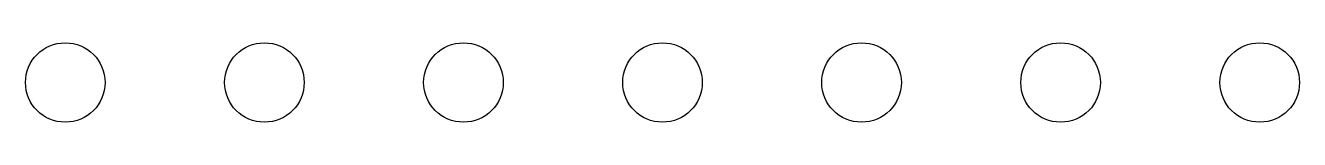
# Model space of a CAD drawing. Extents: x -2 to 62, y -2 to 2.
import ezdxf

# ---------------------------------------------------------------- set-up
doc = ezdxf.new("R2010")
doc.units = 0

# ---------------------------------------------------------------- blocks, each defined once
blk = doc.blocks.new('POST')
blk.add_circle((0, 0), 2)

msp = doc.modelspace()

# ---------------------------------------------------------------- block references
for p in [(0, 0), (10, 0), (20, 0), (30, 0), (40, 0), (50, 0), (60, 0)]:
    msp.add_blockref('POST', p)

doc.saveas('drawing.dxf')
